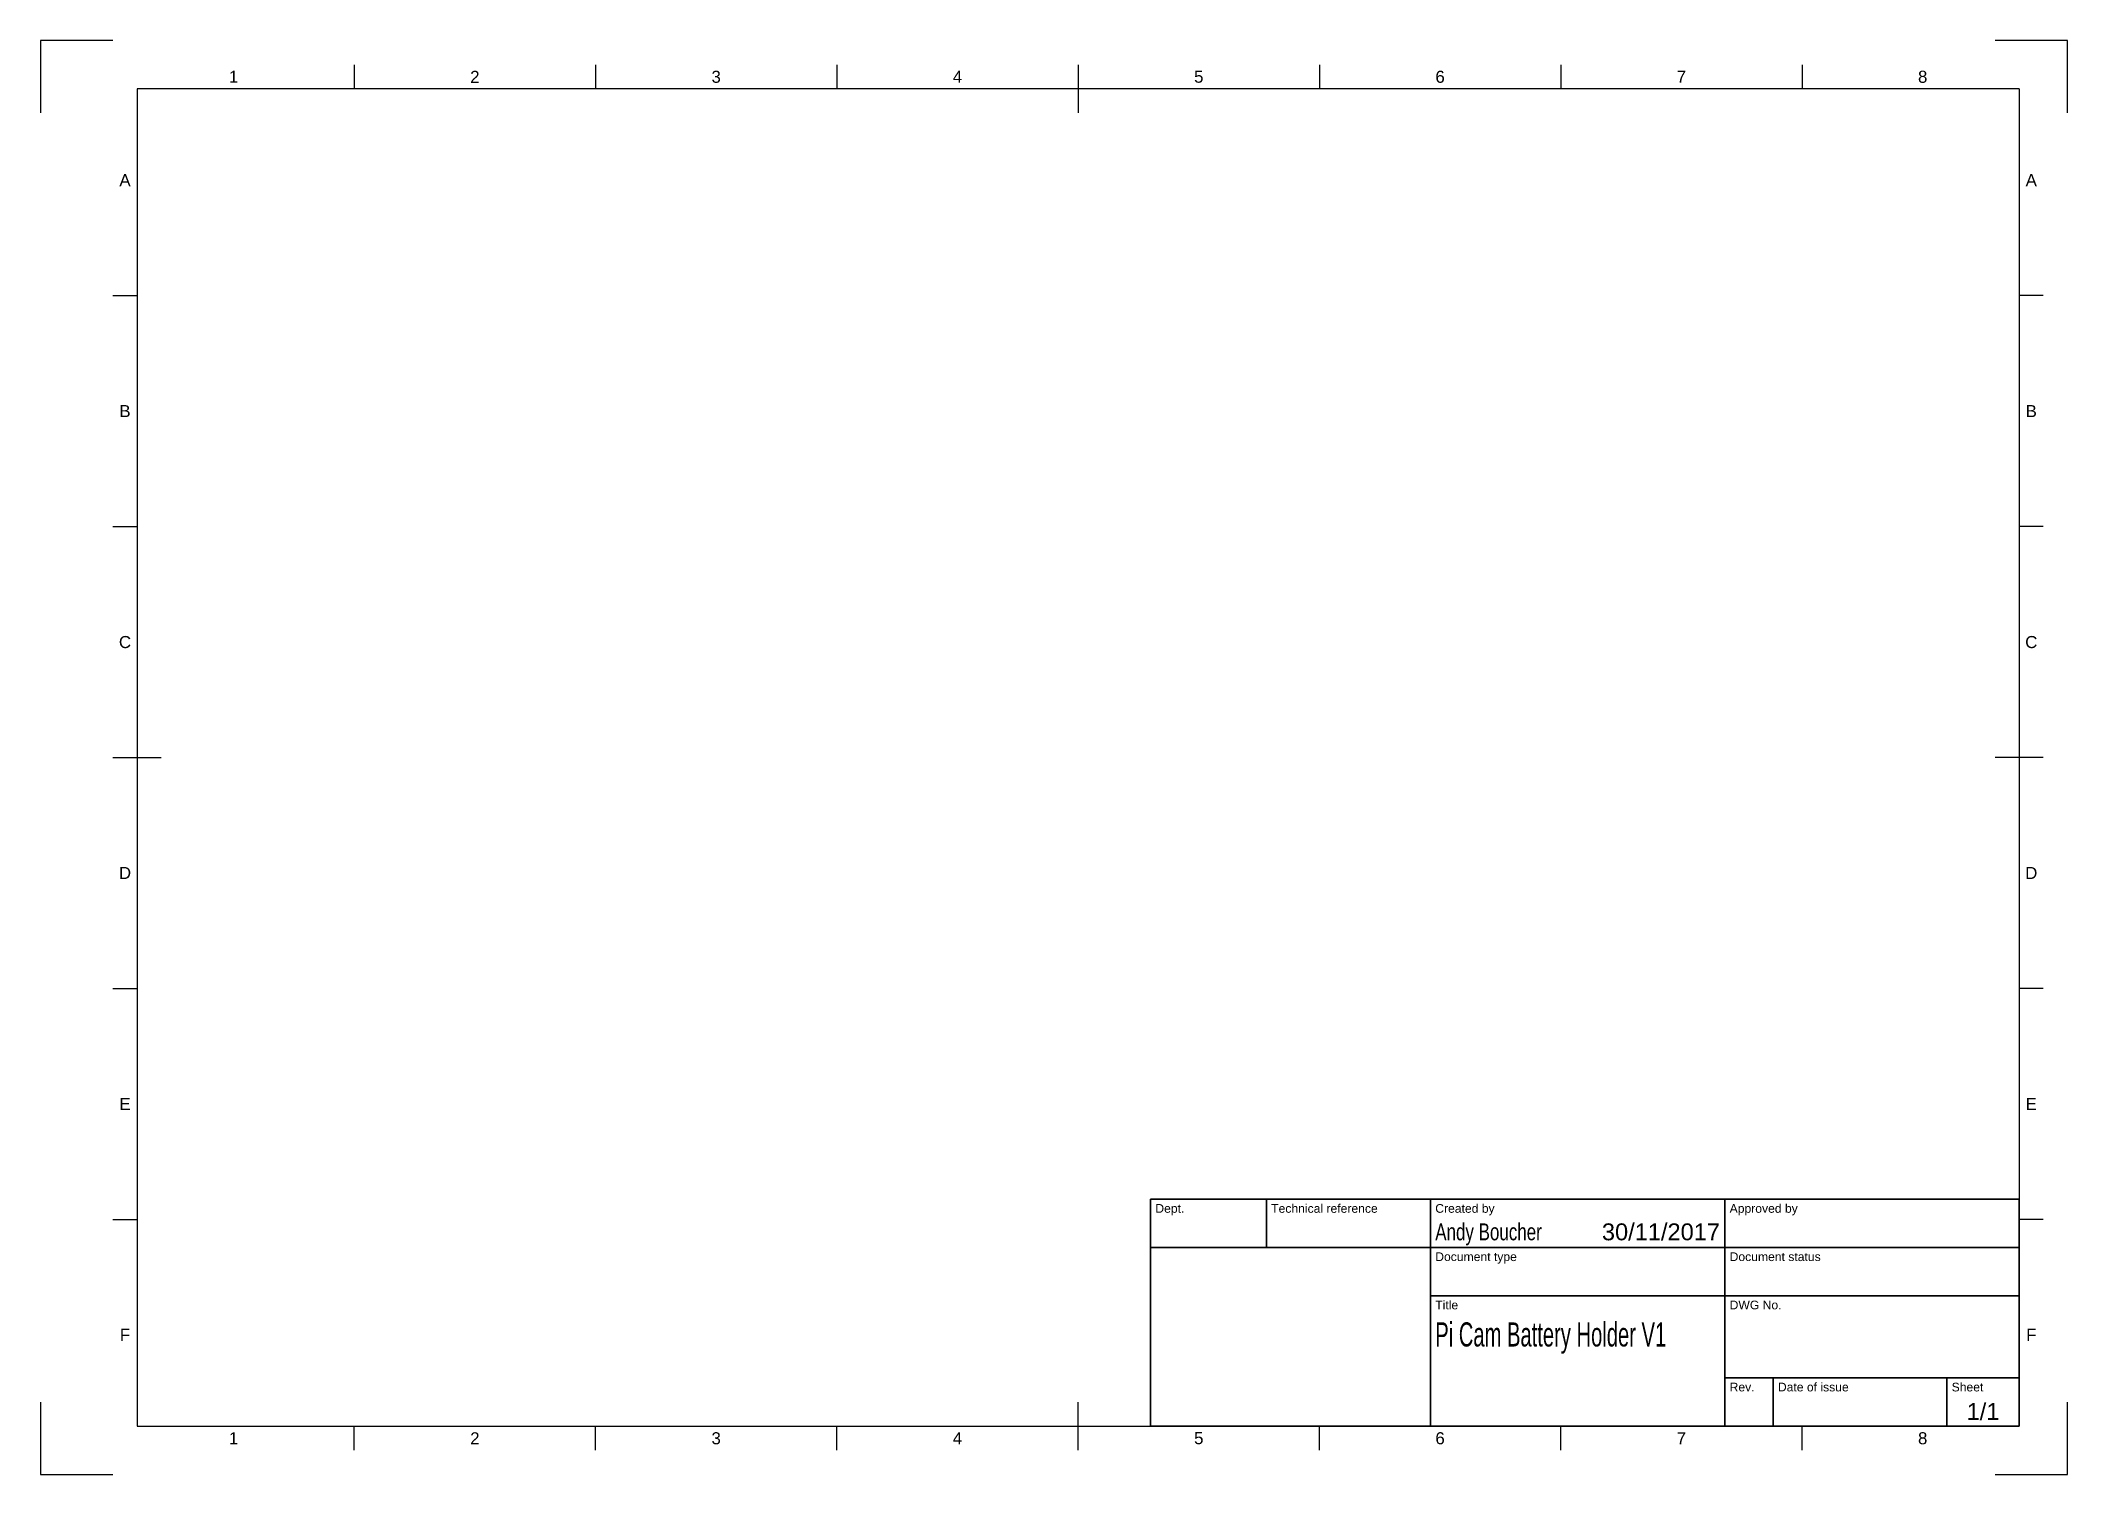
# Paper-space layout 'Sheet1' of a CAD drawing. Header units: millimetres. Extents: x 0 to 420, y 0 to 297.
import ezdxf
from ezdxf.enums import TextEntityAlignment as Align

# ---------------------------------------------------------------- set-up
doc = ezdxf.new("R2010")
doc.units = ezdxf.units.MM
doc.header["$LTSCALE"] = 0.75
doc.layers.add('Border', color=7, linetype='Continuous', lineweight=25)
doc.layers.add('TitleBlock', color=7, linetype='Continuous', lineweight=35)
doc.styles.add('FusionTitle', font='')
doc.styles.get('FusionTitle').set_extended_font_data('Arial Unicode MS')

# ---------------------------------------------------------------- blocks, each defined once
blk = doc.blocks.new('ISO_A3_SHEET')
at = {"layer": 'Border'}
for p, q in [((15, 297), (0, 297)), ((0, 297), (0, 282)), ((420, 297), (405, 297)), ((420, 282), (420, 297)), ((65, 292), (65, 287)), ((115, 292), (115, 287)), ((165, 292), (165, 287)), ((215, 292), (215, 282)), ((265, 292), (265, 287)), ((315, 292), (315, 287)), ((365, 292), (365, 287)), ((410, 287), (20, 287)), ((20, 287), (20, 10)), ((410, 287), (410, 10)), ((15, 244.16666), (20, 244.16666)), ((415, 244.16666), (410, 244.16666)), ((15, 196.33333), (20, 196.33333)), ((415, 196.33333), (410, 196.33333)), ((15, 148.5), (25, 148.5)), ((415, 148.5), (405, 148.5)), ((15, 100.66667), (20, 100.66667)), ((415, 100.66667), (410, 100.66667)), ((15, 52.83334), (20, 52.83334)), ((415, 52.83334), (410, 52.83334)), ((0, 15), (0, 0)), ((215, 5), (215, 15)), ((420, 0), (420, 15)), ((20, 10), (410, 10)), ((65, 5), (65, 10)), ((115, 5), (115, 10)), ((165, 5), (165, 10)), ((265, 5), (265, 10)), ((315, 5), (315, 10)), ((365, 5), (365, 10)), ((0, 0), (15, 0)), ((405, 0), (420, 0))]:
    blk.add_line(p, q, dxfattribs=at)
at = {"layer": 'Border', "style": 'FusionTitle'}
for s, p in [('1', (40, 289.5)), ('2', (90, 289.5)), ('3', (140, 289.5)), ('4', (190, 289.5)), ('5', (240, 289.5)), ('6', (290, 289.5)), ('7', (340, 289.5)), ('8', (390, 289.5)), ('A', (17.5, 268.08333)), ('A', (412.5, 268.08333)), ('B', (17.5, 220.25)), ('B', (412.5, 220.25)), ('C', (17.5, 172.41667)), ('C', (412.5, 172.41667)), ('D', (17.5, 124.58334)), ('D', (412.5, 124.58334)), ('E', (17.5, 76.75001)), ('E', (412.5, 76.75001)), ('F', (17.5, 28.91668)), ('F', (412.5, 28.91668)), ('1', (40, 7.5)), ('2', (90, 7.5)), ('3', (140, 7.5)), ('4', (190, 7.5)), ('5', (240, 7.5)), ('6', (290, 7.5)), ('7', (340, 7.5)), ('8', (390, 7.5))]:
    blk.add_text(s, height=2.5, dxfattribs=at).set_placement(p, align=Align.MIDDLE)
blk = doc.blocks.new('ISO_TITLEBLOCK')
at = {"layer": 'TitleBlock'}
for p, q in [((0, 47), (-180, 47)), ((-180, 47), (-180, 0)), ((-156, 37), (-156, 47)), ((-122, 0), (-122, 47)), ((-61, 0), (-61, 47)), ((0, 0), (0, 47)), ((-180, 37), (0, 37)), ((-122, 27), (0, 27)), ((-61, 10), (0, 10)), ((-51, 0), (-51, 10)), ((-15, 0), (-15, 10)), ((-180, 0), (0, 0))]:
    blk.add_line(p, q, dxfattribs=at)
at = {"layer": 'TitleBlock', "style": 'FusionTitle'}
for s, p in [('Dept.', (-179, 46)), ('Technical reference', (-155, 46)), ('Created by', (-121, 46)), ('Approved by', (-60, 46)), ('Document type', (-121, 36)), ('Document status', (-60, 36)), ('Title', (-121, 26)), ('DWG No.', (-60, 26)), ('Rev.', (-60, 9)), ('Date of issue', (-50, 9)), ('Sheet', (-14, 9))]:
    blk.add_text(s, height=1.8, dxfattribs=at).set_placement(p, align=Align.TOP_LEFT)
for tag, p, height in [('DEPT', (-179, 38.5), 3.5), ('TECHNICAL_REFERENCE', (-155, 38.5), 3.5), ('CREATED_BY', (-121, 38.5), 3.5), ('APPROVED_BY', (-60, 38.5), 3.5), ('DOCUMENT_TYPE', (-121, 28.5), 3.5), ('DOCUMENT_STATUS', (-60, 28.5), 3.5), ('TITLE_1', (-121, 16.5), 5), ('TITLE_2', (-121, 9), 5), ('TITLE_3', (-121, 1.5), 5), ('DATE_OF_ISSUE', (-50, 1.5), 3.5)]:
    blk.add_attdef(tag, p, '', height=height, dxfattribs=at)
for tag, p in [('CREATED_DATE', (-62, 38.5)), ('APPROVED_DATE', (-1, 38.5))]:
    blk.add_attdef(tag, text='', height=3.5, dxfattribs=at).set_placement(p, align=Align.RIGHT)
for tag, height, p in [('DRAWING_NUMBER', 5, (-30.5, 16.6)), ('REV', 3.5, (-56, 3.1)), ('SHEET', 3.5, (-7.5, 3.1))]:
    blk.add_attdef(tag, text='', height=height, dxfattribs=at).set_placement(p, align=Align.MIDDLE)

psp = doc.layouts.new('Sheet1')

# ---------------------------------------------------------------- block references
at = {"layer": 'Border'}
psp.add_blockref('ISO_A3_SHEET', (0, 0), dxfattribs=at)
at = {"layer": 'TitleBlock'}
ref = psp.add_blockref('ISO_TITLEBLOCK', (410, 10), dxfattribs=at)
ref.add_attrib('CREATED_DATE', '30/11/2017', dxfattribs={"height": 3.5, "style": 'FusionTitle'}).set_placement((348, 48.5), align=Align.RIGHT)
ref.add_attrib('SHEET', '1/1', dxfattribs={"height": 3.5, "style": 'FusionTitle'}).set_placement((402.5, 13.1), align=Align.MIDDLE)
ref.add_attrib('TITLE_1', 'Pi Cam Battery Holder V1', (289, 26.5), dxfattribs={"height": 5, "style": 'FusionTitle', "width": 0.598551})
ref.add_attrib('CREATED_BY', 'Andy Boucher', (289, 48.5), dxfattribs={"height": 3.5, "style": 'FusionTitle', "width": 0.718894})

doc.saveas('drawing.dxf')
